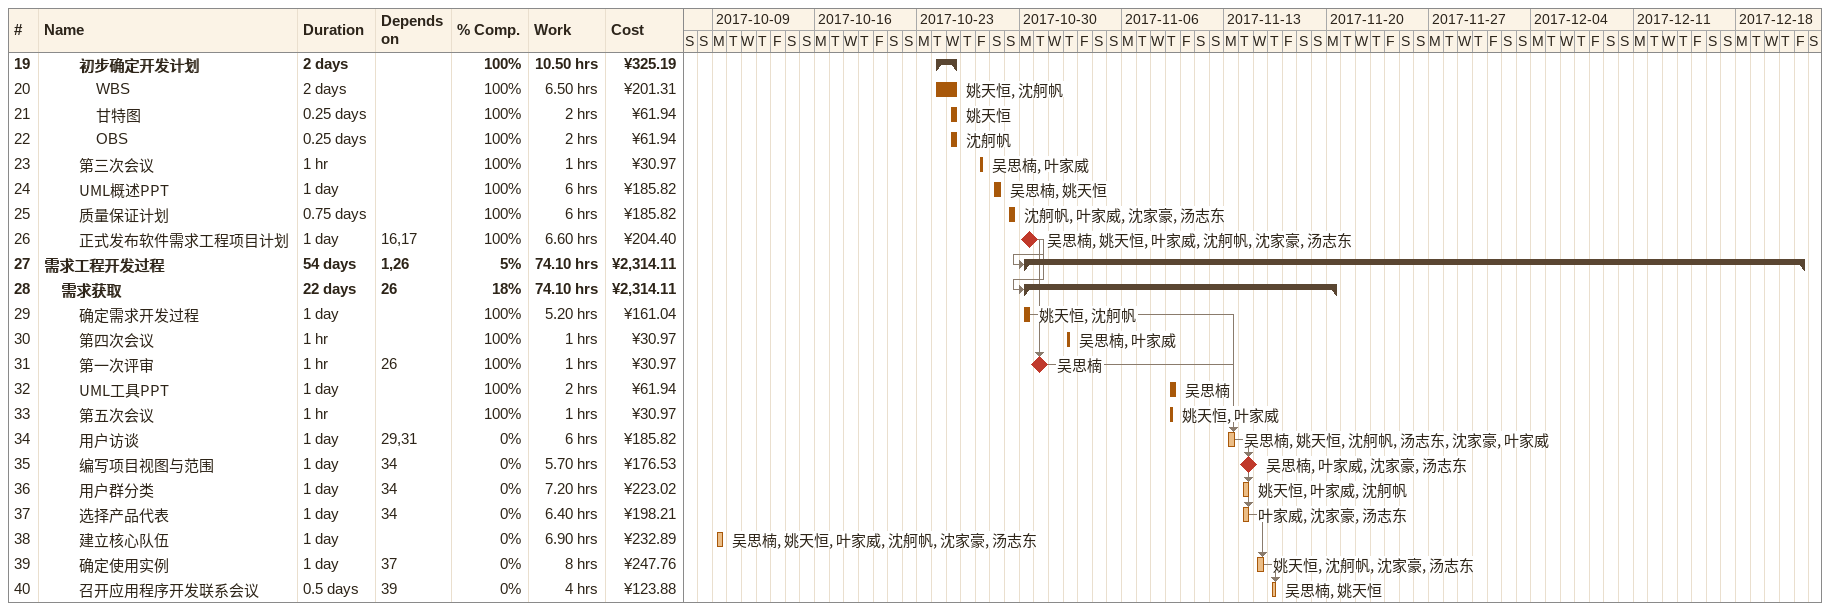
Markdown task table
| ID | Level | Task | Duration | Start | Finish | Predecessors | Resources | % complete | Work (h) | Cost (¥) |
|---|---|---|---|---|---|---|---|---|---|---|
| 19 | 3 | **初步确定开发计划** | 2d | 2017-10-24 | 2017-10-25 |  |  | 100 | 10.50 | 325.19 |
| 20 | 4 | WBS | 2d | 2017-10-24 | 2017-10-25 |  | 姚天恒, 沈舸帆 | 100 | 6.50 | 201.31 |
| 21 | 4 | 甘特图 | 0.25d | 2017-10-25 | 2017-10-25 |  | 姚天恒 | 100 | 2 | 61.94 |
| 22 | 4 | OBS | 0.25d | 2017-10-25 | 2017-10-25 |  | 沈舸帆 | 100 | 2 | 61.94 |
| 23 | 3 | 第三次会议 | 1h | 2017-10-27 | 2017-10-27 |  | 吴思楠, 叶家威 | 100 | 1 | 30.97 |
| 24 | 3 | UML概述PPT | 1d | 2017-10-28 | 2017-10-28 |  | 吴思楠, 姚天恒 | 100 | 6 | 185.82 |
| 25 | 3 | 质量保证计划 | 0.75d | 2017-10-29 | 2017-10-29 |  | 沈舸帆, 叶家威, 沈家豪, 汤志东 | 100 | 6 | 185.82 |
| 26 | 3 | 正式发布软件需求工程项目计划 | 1d | 2017-10-30 | 2017-10-30 | 16, 17 | 吴思楠, 姚天恒, 叶家威, 沈舸帆, 沈家豪, 汤志东 | 100 | 6.60 | 204.40 |
| 27 | 1 | **需求工程开发过程** | 54d | 2017-10-30 | 2017-12-22 | 1, 26 |  | 5 | 74.10 | 2314.11 |
| 28 | 2 | **需求获取** | 22d | 2017-10-30 | 2017-11-20 | 26 |  | 18 | 74.10 | 2314.11 |
| 29 | 3 | 确定需求开发过程 | 1d | 2017-10-30 | 2017-10-30 |  | 姚天恒, 沈舸帆 | 100 | 5.20 | 161.04 |
| 30 | 3 | 第四次会议 | 1h | 2017-11-02 | 2017-11-02 |  | 吴思楠, 叶家威 | 100 | 1 | 30.97 |
| 31 | 3 | 第一次评审 | 1h | 2017-10-31 | 2017-10-31 | 26 | 吴思楠 | 100 | 1 | 30.97 |
| 32 | 3 | UML工具PPT | 1d | 2017-11-09 | 2017-11-09 |  | 吴思楠 | 100 | 2 | 61.94 |
| 33 | 3 | 第五次会议 | 1h | 2017-11-09 | 2017-11-09 |  | 姚天恒, 叶家威 | 100 | 1 | 30.97 |
| 34 | 3 | 用户访谈 | 1d | 2017-11-13 | 2017-11-13 | 29, 31 | 吴思楠, 姚天恒, 沈舸帆, 汤志东, 沈家豪, 叶家威 | 0 | 6 | 185.82 |
| 35 | 3 | 编写项目视图与范围 | 1d | 2017-11-14 | 2017-11-14 | 34 | 吴思楠, 叶家威, 沈家豪, 汤志东 | 0 | 5.70 | 176.53 |
| 36 | 3 | 用户群分类 | 1d | 2017-11-14 | 2017-11-14 | 34 | 姚天恒, 叶家威, 沈舸帆 | 0 | 7.20 | 223.02 |
| 37 | 3 | 选择产品代表 | 1d | 2017-11-14 | 2017-11-14 | 34 | 叶家威, 沈家豪, 汤志东 | 0 | 6.40 | 198.21 |
| 38 | 3 | 建立核心队伍 | 1d | 2017-10-09 | 2017-10-09 |  | 吴思楠, 姚天恒, 叶家威, 沈舸帆, 沈家豪, 汤志东 | 0 | 6.90 | 232.89 |
| 39 | 3 | 确定使用实例 | 1d | 2017-11-15 | 2017-11-15 | 37 | 姚天恒, 沈舸帆, 沈家豪, 汤志东 | 0 | 8 | 247.76 |
| 40 | 3 | 召开应用程序开发联系会议 | 0.5d | 2017-11-16 | 2017-11-16 | 39 | 吴思楠, 姚天恒 | 0 | 4 | 123.88 |
